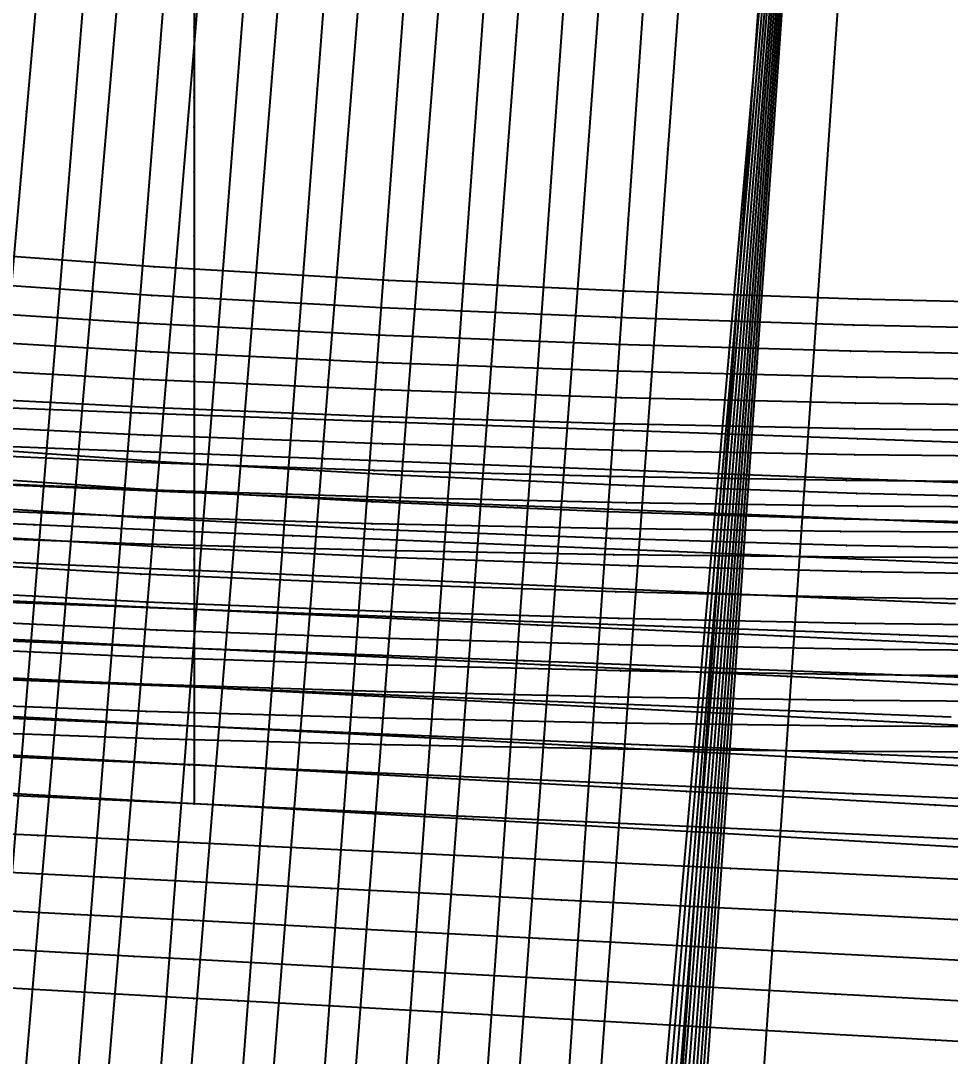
# Model space of a CAD drawing. Extents: x -2408 to 1029, y -526 to 2095.
# Drawn here: x -291.6 to -230.8, y 706.9 to 774.6 of the extents above; entities that cross this region are included whole.
import ezdxf

# ---------------------------------------------------------------- set-up
doc = ezdxf.new("R2010")
doc.units = 0

# ---------------------------------------------------------------- blocks, each defined once
blk = doc.blocks.new(' -30')
at = {"layer": '1'}
for points in [[(-214.971179, 916.217039), (-230.058452, 916.580001), (-245.141658, 917.098852), (-260.166828, 917.769134), (-275.234338, 918.624536), (-290.688383, 919.721853), (-305.728339, 920.97651), (-320.933019, 922.392988), (-335.945284, 923.939691), (-351.112705, 925.667383), (-366.087844, 927.54152), (-381.124534, 929.593767), (-396.053659, 931.804452), (-411.403685, 934.26337)], [(-639.700205, 272.958631), (-654.858819, 273.489181), (-670.25476, 274.029992), (-685.455338, 274.570903), (-700.850559, 275.130612), (-700.958405, 275.13464), (-716.031511, 275.698517), (-731.425494, 276.292017), (-746.605074, 276.894467), (-761.997639, 277.522856), (-777.175821, 278.159878), (-792.566917, 278.823549), (-807.743544, 279.49549), (-823.13305, 280.194691), (-838.308092, 280.90181)], [(-100.449148, -156.185824), (-101.791872, -171.446992), (-103.134596, -186.70816), (-104.482247, -202.025329), (-105.82497, -217.286495), (-107.147776, -232.321274), (-108.4905, -247.582435), (-109.843601, -262.961548), (-111.186326, -278.222715), (-112.529052, -293.483881), (-113.9153, -309.239693), (-129.520272, -310.056596), (-144.796102, -310.827887), (-159.917939, -311.495083), (-175.20457, -312.011069), (-190.49622, -312.354313), (-205.784118, -312.523858), (-221.079458, -312.526609), (-236.305912, -312.373558)], [(-36.59148, -315.480425), (-46.831846, -316.310787), (-51.691847, -316.704869), (-67.377715, -317.994652), (-66.635922, -309.541909), (-65.310522, -294.438955), (-63.969865, -279.162157), (-62.616455, -263.740033), (-61.268442, -248.379416), (-59.91503, -232.957276), (-58.596081, -217.927838), (-57.242668, -202.505697), (-55.888537, -187.075364), (-54.535126, -171.653236), (-53.20891, -156.540989), (-51.855499, -141.118854), (-50.532141, -126.039166), (-49.17873, -110.617033), (-47.835445, -95.310271), (-46.482034, -79.888139)]]:
    blk.add_lwpolyline(points, dxfattribs=at)
at = {"layer": '14'}
for points in [[(-214.717166, 928.914504), (-229.973089, 929.289697), (-245.16976, 929.809888), (-260.640927, 930.508343), (-275.965086, 931.398015), (-291.241824, 932.504552), (-306.505752, 933.796136), (-321.802467, 935.240728), (-337.036458, 936.834409), (-352.178831, 938.587466), (-367.373851, 940.521132), (-382.257429, 942.586062), (-397.404225, 944.866379), (-412.236711, 947.281491)], [(-642.335041, 285.758709), (-657.609871, 286.293342), (-672.884642, 286.83089), (-688.15919, 287.376346), (-700.958176, 287.844696), (-704.484245, 287.973715), (-719.757559, 288.549921), (-735.030142, 289.143388), (-750.301972, 289.754185), (-765.57299, 290.382381), (-780.84325, 291.028048), (-796.112693, 291.691255), (-811.381297, 292.372071), (-826.64904, 293.070568), (-841.915902, 293.786813)]]:
    blk.add_lwpolyline(points, dxfattribs=at)
at = {"layer": '2'}
blk.add_point((-700.958176, 287.845173), dxfattribs=at)
at = {"layer": '3'}
for p in [(-275.965086, 931.398015), (-260.640927, 930.508343), (-245.16976, 929.809888), (-229.973089, 929.289697), (-275.234338, 918.624536), (-260.166828, 917.769134), (-245.141658, 917.098852), (-230.058452, 916.580001), (-700.957934, 299.567665), (-704.484245, 287.973715), (-700.958176, 287.844696), (-688.15919, 287.376346), (-672.884642, 286.83089), (-657.609871, 286.293342), (-700.958405, 275.13464), (-700.850559, 275.130612), (-685.455338, 274.570903), (-670.25476, 274.029992), (-654.858819, 273.489181), (-107.147776, -232.321274), (-59.91503, -232.957276), (-61.268442, -248.379416), (-62.616455, -263.740033), (-63.969865, -279.162157)]:
    blk.add_point(p, dxfattribs=at)
at = {"layer": '4'}
for p in [(-700.958176, 287.844696), (-700.958405, 275.13464)]:
    blk.add_point(p, dxfattribs=at)
at = {"layer": '8'}
blk.add_lwpolyline([(-700.953674, 505.879898), (-700.95409, 485.75853), (-700.954458, 467.90115), (-700.95481, 450.86053), (-700.955198, 432.063291), (-700.955609, 412.148189), (-700.955925, 396.86254), (-700.956241, 381.576891), (-700.956551, 366.560706), (-700.956946, 347.424119), (-700.957308, 329.884465), (-700.957624, 314.580517), (-700.957934, 299.567665), (-700.958176, 287.845173)], dxfattribs=at)
blk = doc.blocks.new(' -31')
at = {"layer": '1'}
for points in [[(-215.375675, 914.554072), (-230.820305, 914.890663), (-246.261205, 915.384291), (-261.705159, 916.032831), (-276.885972, 916.854244), (-292.298716, 917.902918), (-307.491762, 919.119407), (-322.87845, 920.501598), (-337.934576, 922.001733), (-353.290396, 923.691687), (-368.221521, 925.495972), (-383.537338, 927.516951), (-398.829462, 929.710128), (-414.104112, 932.080051)], [(-648.959279, 270.639377), (-663.991401, 271.198233), (-679.384302, 271.773426), (-694.415989, 272.342519), (-700.958405, 272.5951), (-709.764956, 272.935074), (-724.795652, 273.529554), (-740.344061, 274.159765), (-755.173561, 274.775202), (-770.202478, 275.413489), (-785.549544, 276.080779), (-800.577175, 276.749601), (-815.923408, 277.448584), (-830.949565, 278.148891)], [(-95.751372, -160.438205), (-97.048505, -175.56631), (-98.359348, -190.8543), (-99.656482, -205.982398), (-100.953615, -221.110486), (-102.239732, -236.110072), (-103.536868, -251.238174), (-104.853515, -266.593834), (-106.150648, -281.721932), (-107.44778, -296.850032), (-108.810968, -312.748528), (-124.487154, -313.562193), (-139.9049, -314.335203), (-155.184262, -315.008965), (-170.61236, -315.538121), (-186.045396, -315.90038), (-201.521292, -316.091961), (-216.958478, -316.116997), (-232.359318, -315.984525)], [(-36.605476, -318.98546), (-46.819592, -319.813747), (-51.653008, -320.205687), (-67.358122, -321.497192), (-67.231789, -320.02193), (-65.971967, -305.310233), (-64.666787, -290.068855), (-63.365997, -274.878742), (-62.055004, -259.569495), (-60.747751, -244.303919), (-59.426088, -228.870083), (-58.115096, -213.560837), (-56.800419, -198.208568), (-55.489426, -182.899325), (-54.178433, -167.590082), (-52.892138, -152.569269), (-51.577026, -137.211934), (-50.266034, -121.902688), (-48.955041, -106.593432), (-47.651656, -91.37302), (-46.340662, -76.063769)]]:
    blk.add_lwpolyline(points, dxfattribs=at)
at = {"layer": '14'}
for points in [[(-215.150567, 927.252064), (-230.240265, 927.585927), (-245.805788, 928.076104), (-261.071262, 928.717405), (-276.114991, 929.530822), (-291.313492, 930.56262), (-306.410991, 931.773332), (-321.54403, 933.134551), (-336.61462, 934.632982), (-351.593331, 936.278672), (-366.62911, 938.095761), (-381.972089, 940.121824), (-396.963772, 942.272319), (-412.258262, 944.64703)], [(-646.116763, 283.242424), (-661.554576, 283.816431), (-676.992388, 284.392583), (-692.429955, 284.975729), (-700.958176, 285.304661), (-708.951361, 285.612984), (-724.387761, 286.223535), (-739.82349, 286.849095), (-755.258519, 287.489931), (-770.692819, 288.146307), (-786.12636, 288.818491), (-801.559115, 289.506749), (-816.991055, 290.211347), (-832.422151, 290.932552)]]:
    blk.add_lwpolyline(points, dxfattribs=at)
at = {"layer": '2'}
blk.add_point((-700.958176, 285.305176), dxfattribs=at)
at = {"layer": '3'}
for p in [(-276.114991, 929.530822), (-261.071262, 928.717405), (-245.805788, 928.076104), (-230.240265, 927.585927), (-276.885972, 916.854244), (-261.705159, 916.032831), (-246.261205, 915.384291), (-230.820305, 914.890663), (-700.957624, 312.5949), (-700.957934, 297.270754), (-708.951361, 285.612984), (-700.958176, 285.304661), (-692.429955, 284.975729), (-676.992388, 284.392583), (-661.554576, 283.816431), (-709.764956, 272.935074), (-700.958405, 272.5951), (-694.415989, 272.342519), (-679.384302, 271.773426), (-663.991401, 271.198233), (-59.426088, -228.870083), (-102.239732, -236.110072), (-60.747751, -244.303919), (-103.536868, -251.238174), (-62.055004, -259.569495), (-104.853515, -266.593834), (-63.365997, -274.878742), (-106.150648, -281.721932), (-64.666787, -290.068855)]:
    blk.add_point(p, dxfattribs=at)
at = {"layer": '4'}
for p in [(-700.958176, 285.304661), (-700.958405, 272.5951)]:
    blk.add_point(p, dxfattribs=at)
at = {"layer": '8'}
blk.add_lwpolyline([(-700.953674, 507.861099), (-700.95409, 487.322493), (-700.954458, 469.094819), (-700.95481, 451.700844), (-700.955198, 432.513816), (-700.955609, 412.185753), (-700.955925, 396.583138), (-700.956241, 380.980522), (-700.956551, 365.652977), (-700.956946, 346.119563), (-700.957308, 328.216197), (-700.957624, 312.5949), (-700.957934, 297.270754), (-700.958176, 285.305176)], dxfattribs=at)
blk = doc.blocks.new(' -32')
at = {"layer": '1'}
for points in [[(-215.258527, 912.885019), (-230.699154, 913.181996), (-246.136612, 913.630204), (-261.623803, 914.227913), (-277.047884, 915.003424), (-292.418725, 915.98512), (-307.818458, 917.153823), (-323.243092, 918.477479), (-338.616786, 919.945562), (-353.976405, 921.565671), (-369.317428, 923.344145), (-384.545269, 925.275219), (-399.844287, 927.384717), (-414.803302, 929.614027)], [(-651.489891, 268.094122), (-666.662289, 268.69081), (-682.151071, 269.301665), (-697.323176, 269.906072), (-700.958405, 270.05312), (-712.73454, 270.529508), (-727.905782, 271.155055), (-743.317423, 271.802961), (-758.487586, 272.453098), (-773.899276, 273.126671), (-789.068344, 273.803053), (-804.47995, 274.504324), (-819.647727, 275.208778), (-835.059173, 275.939517)], [(-89.840029, -150.404417), (-91.093047, -165.390004), (-92.344991, -180.362762), (-93.596934, -195.335512), (-94.864045, -210.489664), (-96.115987, -225.462412), (-97.384657, -240.635189), (-98.636602, -255.607938), (-99.904476, -270.771197), (-101.15642, -285.743947), (-102.408364, -300.716696), (-103.707876, -316.258354), (-119.320738, -317.060753), (-134.435872, -317.814663), (-149.433373, -318.481917), (-164.557767, -319.02038), (-179.686893, -319.407358), (-194.769774, -319.63598), (-209.903644, -319.70962), (-224.958535, -319.632813)], [(-36.619105, -322.490482), (-46.80871, -323.316803), (-51.615619, -323.706624), (-67.34035, -324.999847), (-66.602145, -316.171308), (-65.350989, -301.208161), (-64.063095, -285.805646), (-62.807046, -270.783999), (-61.484815, -254.970842), (-60.239866, -240.081928), (-58.96323, -224.81405), (-57.699529, -209.700867), (-56.422891, -194.432985), (-55.162551, -179.360005), (-53.885408, -164.086064), (-52.608772, -148.818207), (-51.332135, -133.550329), (-50.072358, -118.484087), (-48.793116, -103.185054), (-47.51648, -87.917185), (-46.235867, -72.60176)]]:
    blk.add_lwpolyline(points, dxfattribs=at)
at = {"layer": '14'}
for points in [[(-215.064354, 925.583533), (-230.450975, 925.885648), (-245.766268, 926.324945), (-261.398688, 926.931507), (-276.853012, 927.713052), (-291.848539, 928.672748), (-307.389391, 929.860784), (-322.967322, 931.208796), (-338.481588, 932.69629), (-353.901928, 934.333278), (-369.381724, 936.145979), (-384.534802, 938.086415), (-399.971671, 940.234413), (-415.383167, 942.557516)], [(-649.251195, 280.715791), (-664.533444, 281.316991), (-679.815728, 281.919179), (-695.097778, 282.526773), (-700.958176, 282.763557), (-710.965847, 283.167907), (-726.246973, 283.797153), (-741.527498, 284.438462), (-756.807462, 285.092287), (-772.086791, 285.759077), (-787.365413, 286.439283), (-802.643368, 287.133357), (-817.920583, 287.841749), (-833.196983, 288.564909)]]:
    blk.add_lwpolyline(points, dxfattribs=at)
at = {"layer": '2'}
blk.add_point((-700.958176, 282.765179), dxfattribs=at)
at = {"layer": '3'}
for p in [(-276.853012, 927.713052), (-261.398688, 926.931507), (-245.766268, 926.324945), (-230.450975, 925.885648), (-277.047884, 915.003424), (-261.623803, 914.227913), (-246.136612, 913.630204), (-230.699154, 913.181996), (-700.95776, 303.721027), (-700.958064, 288.378354), (-710.965847, 283.167907), (-700.958176, 282.763557), (-695.097778, 282.526773), (-679.815728, 281.919179), (-664.533444, 281.316991), (-700.958405, 270.05312), (-697.323176, 269.906072), (-682.151071, 269.301665), (-666.662289, 268.69081), (-96.115987, -225.462412), (-60.239866, -240.081928), (-97.384657, -240.635189), (-61.484815, -254.970842), (-98.636602, -255.607938), (-99.904476, -270.771197), (-62.807046, -270.783999), (-101.15642, -285.743947), (-64.063095, -285.805646)]:
    blk.add_point(p, dxfattribs=at)
at = {"layer": '4'}
for p in [(-700.958176, 282.763557), (-700.958405, 270.05312)]:
    blk.add_point(p, dxfattribs=at)
at = {"layer": '8'}
blk.add_lwpolyline([(-700.953674, 509.8423), (-700.95409, 488.886455), (-700.954458, 470.288488), (-700.95481, 452.541158), (-700.955198, 432.964349), (-700.955505, 417.481348), (-700.95582, 401.624134), (-700.956136, 385.673368), (-700.956448, 369.909708), (-700.956751, 354.613812), (-700.957132, 335.431994), (-700.957472, 318.245988), (-700.95776, 303.721027), (-700.958064, 288.378354), (-700.958176, 282.765179)], dxfattribs=at)
blk = doc.blocks.new(' -33')
at = {"layer": '1'}
for points in [[(-214.695056, 911.214872), (-229.713963, 911.461238), (-244.911545, 911.851821), (-260.047911, 912.375349), (-275.234598, 913.063803), (-290.241443, 913.935448), (-305.407017, 914.996646), (-320.691927, 916.223201), (-335.833436, 917.582045), (-350.97037, 919.079392), (-366.083953, 920.720249), (-381.084554, 922.504128), (-396.161124, 924.456386), (-411.471937, 926.602703)], [(-640.874932, 265.013734), (-656.045228, 265.645601), (-671.344231, 266.279177), (-686.622937, 266.912557), (-700.958405, 267.510967), (-701.921743, 267.551173), (-717.110963, 268.192671), (-732.409045, 268.848295), (-747.599299, 269.509138), (-762.896495, 270.184946), (-778.087638, 270.867003), (-793.383812, 271.565476), (-808.575655, 272.271407), (-823.870654, 272.99504), (-839.063048, 273.727273)], [(-84.88423, -151.589275), (-86.142193, -167.007489), (-87.39111, -182.314825), (-88.640026, -197.622161), (-89.869945, -212.696667), (-91.118861, -228.004001), (-92.350239, -243.096378), (-93.599157, -258.403709), (-94.829336, -273.481381), (-96.078253, -288.788712), (-97.32717, -304.096043), (-98.605747, -319.766922), (-114.286348, -320.566445), (-129.539195, -321.322066), (-144.716191, -321.996121), (-159.977908, -322.54537), (-175.244247, -322.948611), (-190.387925, -323.196376), (-205.659296, -323.292831), (-220.881691, -323.237825), (-236.151977, -323.032284)], [(-36.094769, -325.951828), (-46.799045, -326.819305), (-51.582775, -327.206991), (-67.323875, -328.497887), (-66.058339, -313.006987), (-64.80344, -297.646285), (-63.548538, -282.285545), (-62.319356, -267.239636), (-61.064456, -251.878919), (-59.832761, -236.802251), (-58.577859, -221.441532), (-57.332091, -206.192597), (-56.077191, -190.831883), (-54.834655, -175.622509), (-53.579755, -160.261794), (-52.321054, -144.854568), (-51.066153, -129.493851), (-49.834457, -114.417185), (-48.579557, -99.056469), (-47.358103, -84.105153), (-46.103202, -68.744428)]]:
    blk.add_lwpolyline(points, dxfattribs=at)
at = {"layer": '14'}
for points in [[(-214.933856, 923.91853), (-230.030932, 924.176649), (-245.635748, 924.579705), (-260.97185, 925.124213), (-276.150732, 925.829053), (-291.56984, 926.743353), (-306.888711, 927.846221), (-322.24732, 929.109205), (-337.542422, 930.502192), (-352.823161, 932.039735), (-368.0077, 933.724612), (-383.25396, 935.577225), (-398.165327, 937.546163), (-413.369318, 939.71775)], [(-647.204368, 277.989087), (-662.967979, 278.643438), (-678.7318, 279.295986), (-694.495504, 279.951211), (-700.958176, 280.222874), (-711.407599, 280.662104), (-727.170485, 281.334524), (-742.932859, 282.01716), (-758.694676, 282.710698), (-774.455927, 283.415829), (-790.216489, 284.133233), (-805.976357, 284.863601), (-821.735482, 285.607619), (-837.493821, 286.365973)], [(-98.000106, -156.169227), (-99.658764, -176.49855), (-101.297966, -196.589424), (-102.888527, -216.084111), (-104.401261, -234.62493), (-105.806986, -251.854187), (-107.464383, -272.168058), (-108.810477, -288.666453), (-110.359364, -307.649975), (-128.086269, -308.556416), (-144.71731, -309.285635), (-160.772806, -309.863235), (-175.895349, -310.259592), (-192.274494, -310.515753), (-208.656509, -310.593876), (-225.038908, -310.495855)]]:
    blk.add_lwpolyline(points, dxfattribs=at)
at = {"layer": '2'}
blk.add_point((-700.958176, 280.225182), dxfattribs=at)
at = {"layer": '3'}
for p in [(-276.150732, 925.829053), (-260.97185, 925.124213), (-245.635748, 924.579705), (-230.030932, 924.176649), (-275.234598, 913.063803), (-260.047911, 912.375349), (-244.911545, 911.851821), (-229.713963, 911.461238), (-700.957624, 308.623679), (-700.957934, 292.676912), (-711.407599, 280.662104), (-700.958176, 280.222874), (-694.495504, 279.951211), (-678.7318, 279.295986), (-662.967979, 278.643438), (-701.921743, 267.551173), (-700.958405, 267.510967), (-686.622937, 266.912557), (-671.344231, 266.279177), (-656.045228, 265.645601), (-91.118861, -228.004001), (-104.401261, -234.62493), (-59.832761, -236.802251), (-92.350239, -243.096378), (-105.806986, -251.854187), (-61.064456, -251.878919), (-93.599157, -258.403709), (-62.319356, -267.239636), (-107.464383, -272.168058), (-94.829336, -273.481381), (-63.548538, -282.285545), (-96.078253, -288.788712)]:
    blk.add_point(p, dxfattribs=at)
at = {"layer": '4'}
for p in [(-700.958176, 280.222874), (-700.958405, 267.510967)]:
    blk.add_point(p, dxfattribs=at)
at = {"layer": '8'}
blk.add_lwpolyline([(-700.953674, 511.823502), (-700.954028, 493.650369), (-700.954378, 475.636261), (-700.954718, 458.108068), (-700.955099, 438.544343), (-700.955402, 422.943899), (-700.955714, 406.866367), (-700.95603, 390.598014), (-700.956345, 374.425076), (-700.956652, 358.633801), (-700.956946, 343.510434), (-700.957308, 324.879663), (-700.957624, 308.623679), (-700.957934, 292.676912), (-700.958176, 280.225182)], dxfattribs=at)
blk = doc.blocks.new(' -34')
at = {"layer": '1'}
for points in [[(-214.896668, 909.557674), (-230.427762, 909.782645), (-245.767545, 910.145196), (-261.292611, 910.647728), (-276.811044, 911.316051), (-292.17174, 912.170163), (-307.669687, 913.215218), (-322.673009, 914.382545), (-338.143351, 915.730502), (-353.6053, 917.214317), (-368.932109, 918.831197), (-384.361803, 920.619104), (-399.514214, 922.532332), (-414.904185, 924.635162)], [(-642.491357, 262.422015), (-657.876937, 263.096367), (-673.310691, 263.767534), (-688.346205, 264.420255), (-700.958405, 264.969692), (-703.779921, 265.092619), (-719.18269, 265.768612), (-734.615851, 266.452935), (-750.020513, 267.143665), (-765.452986, 267.843916), (-780.8594, 268.552108), (-796.290946, 269.271493), (-811.722021, 270.001724), (-827.12935, 270.74248), (-842.559285, 271.496821)], [(-80.260207, -157.013433), (-81.44017, -171.825955), (-82.644465, -186.943925), (-83.837499, -201.920551), (-85.041792, -217.038513), (-86.246086, -232.156475), (-87.440475, -247.150101), (-88.644771, -262.268068), (-89.83755, -277.241455), (-91.041846, -292.359424), (-92.24614, -307.477391), (-93.504591, -323.275261), (-109.252, -324.072185), (-124.642724, -324.829594), (-140.018732, -325.510934), (-155.418019, -326.070068), (-170.821813, -326.488962), (-186.19169, -326.757586), (-201.600749, -326.874913), (-216.989871, -326.840304), (-232.398229, -326.653351)], [(-46.790519, -330.321388), (-51.726488, -330.717326), (-67.30835, -331.988258), (-66.64172, -323.64138), (-65.438223, -308.572395), (-64.232601, -293.476801), (-63.031731, -278.440717), (-61.826106, -263.345104), (-60.628775, -248.353321), (-59.423152, -233.257727), (-58.203864, -217.991015), (-56.998239, -202.895399), (-55.782061, -187.667625), (-54.576437, -172.572013), (-53.344711, -157.14957), (-52.139088, -142.05396), (-50.933465, -126.958359), (-49.736135, -111.966576), (-48.490324, -96.367776), (-47.296939, -81.425406), (-46.051128, -65.82661)]]:
    blk.add_lwpolyline(points, dxfattribs=at)
at = {"layer": '14'}
for points in [[(-214.760284, 922.256951), (-230.120326, 922.484644), (-245.41609, 922.840358), (-261.082202, 923.350452), (-276.636184, 924.022929), (-291.791546, 924.864889), (-306.850963, 925.889206), (-321.900271, 927.067712), (-336.990789, 928.378096), (-352.016187, 929.816011), (-366.944987, 931.389015), (-381.939821, 933.119888), (-397.27343, 935.047198), (-412.229932, 937.082629)], [(-651.196024, 275.516591), (-667.122547, 276.210871), (-683.049291, 276.90214), (-700.958176, 277.681198), (-701.25124, 277.693948), (-716.082292, 278.34431), (-732.008379, 279.049466), (-747.933998, 279.762512), (-763.859133, 280.484359), (-779.783726, 281.215919), (-795.707724, 281.958102), (-811.631069, 282.711818), (-827.553705, 283.477979), (-843.475616, 284.257496)], [(-92.920102, -156.004968), (-94.578761, -176.826736), (-96.217961, -197.404242), (-97.808522, -217.371158), (-99.321257, -236.361099), (-100.726982, -254.0077), (-102.384379, -274.813633), (-103.730474, -291.711672), (-105.27936, -311.155167), (-122.88965, -312.049685), (-139.505846, -312.779335), (-155.645612, -313.369464), (-172.597044, -313.824843), (-189.14234, -314.09096), (-205.690499, -314.180524), (-222.238975, -314.093077), (-238.78523, -313.828165)]]:
    blk.add_lwpolyline(points, dxfattribs=at)
at = {"layer": '2'}
blk.add_point((-700.958176, 277.685184), dxfattribs=at)
at = {"layer": '3'}
for p in [(-276.636184, 924.022929), (-261.082202, 923.350452), (-245.41609, 922.840358), (-230.120326, 922.484644), (-276.811044, 911.316051), (-261.292611, 910.647728), (-245.767545, 910.145196), (-230.427762, 909.782645), (-700.957624, 306.638075), (-700.957934, 290.379991), (-701.25124, 277.693948), (-700.958176, 277.681198), (-683.049291, 276.90214), (-667.122547, 276.210871), (-703.779921, 265.092619), (-700.958405, 264.969692), (-688.346205, 264.420255), (-673.310691, 263.767534), (-657.876937, 263.096367), (-86.246086, -232.156475), (-59.423152, -233.257727), (-99.321257, -236.361099), (-87.440475, -247.150101), (-60.628775, -248.353321), (-100.726982, -254.0077), (-88.644771, -262.268068), (-61.826106, -263.345104), (-102.384379, -274.813633), (-89.83755, -277.241455), (-63.031731, -278.440717)]:
    blk.add_point(p, dxfattribs=at)
at = {"layer": '4'}
for p in [(-700.958176, 277.681198), (-700.958405, 264.969692)]:
    blk.add_point(p, dxfattribs=at)
at = {"layer": '8'}
blk.add_lwpolyline([(-700.953674, 513.804703), (-700.954028, 495.276801), (-700.954378, 476.91103), (-700.954718, 459.040651), (-700.955099, 439.09501), (-700.955402, 423.190017), (-700.955714, 406.798633), (-700.95603, 390.212692), (-700.956345, 373.72403), (-700.956652, 357.62448), (-700.956946, 342.205879), (-700.957308, 323.211396), (-700.957624, 306.638075), (-700.957934, 290.379991), (-700.958176, 277.685184)], dxfattribs=at)
blk = doc.blocks.new(' -35')
at = {"layer": '1'}
for points in [[(-214.8672, 907.901487), (-230.101982, 908.087931), (-245.560677, 908.41424), (-261.00138, 908.870145), (-276.451107, 909.482685), (-291.799817, 910.27427), (-307.231155, 911.249734), (-322.247475, 912.358137), (-337.6563, 913.63927), (-352.936288, 915.03769), (-368.320668, 916.584044), (-383.469333, 918.256894), (-398.82035, 920.106373), (-413.806398, 922.061178)], [(-636.963403, 259.491077), (-652.341469, 260.203586), (-667.770154, 260.911265), (-683.23861, 261.617552), (-698.66741, 262.322504), (-700.958405, 262.427711), (-714.064389, 263.029557), (-729.49281, 263.744003), (-744.89203, 264.463864), (-760.319735, 265.192516), (-775.720942, 265.928298), (-791.14785, 266.674669), (-806.574224, 267.431279), (-821.976648, 268.197837), (-837.401858, 268.977573)], [(-75.178382, -156.82602), (-76.363233, -172.051669), (-77.564748, -187.491468), (-78.762193, -202.878946), (-79.963709, -218.318738), (-81.165225, -233.758529), (-82.363927, -249.162179), (-83.565441, -264.601967), (-84.762146, -279.979977), (-85.96366, -295.419764), (-87.165176, -310.859553), (-88.404436, -326.784325), (-104.176186, -327.575774), (-119.569133, -328.32901), (-134.74357, -329.002496), (-150.144517, -329.571386), (-165.549824, -330.008253), (-180.997066, -330.303269), (-196.40788, -330.450618), (-211.777763, -330.448873), (-227.188538, -330.296293)], [(-46.78319, -333.82473), (-51.702818, -334.219371), (-67.295289, -335.491257), (-67.202679, -334.305783), (-66.054287, -319.605575), (-64.888051, -304.676936), (-63.702103, -289.495978), (-62.523941, -274.414689), (-61.334851, -259.193508), (-60.15669, -244.112224), (-58.947935, -228.639329), (-57.769772, -213.558038), (-56.592683, -198.490496), (-55.373895, -182.88917), (-54.207329, -167.956315), (-52.988542, -152.354986), (-51.849061, -137.768841), (-50.630274, -122.167512), (-49.489065, -107.559232), (-48.310904, -92.47795), (-47.133816, -77.410409), (-45.915028, -61.809078)]]:
    blk.add_lwpolyline(points, dxfattribs=at)
at = {"layer": '14'}
for points in [[(-215.061828, 920.60332), (-230.156451, 920.796217), (-245.757363, 921.123319), (-261.094105, 921.582282), (-276.315237, 922.189722), (-291.865827, 922.992552), (-307.331555, 923.986954), (-322.787331, 925.146208), (-338.28588, 926.443576), (-353.718078, 927.869738), (-369.051616, 929.432836), (-384.453565, 931.157466), (-399.50526, 932.993672), (-414.870026, 935.023422)], [(-646.662457, 272.655066), (-662.58396, 273.387316), (-678.505791, 274.114774), (-694.427731, 274.841612), (-700.958176, 275.141201), (-710.940407, 275.599112), (-726.861784, 276.335499), (-742.782764, 277.078817), (-758.703323, 277.830058), (-774.623325, 278.590209), (-790.542746, 279.360261), (-806.461523, 280.141206), (-822.379635, 280.934034), (-838.296942, 281.739734)], [(-87.840106, -155.840719), (-89.498765, -177.154936), (-91.137966, -198.219114), (-92.728527, -218.658241), (-94.241262, -238.097298), (-95.646987, -256.161237), (-97.304385, -277.459236), (-98.650479, -294.756912), (-100.199366, -314.660378), (-117.38212, -315.528444), (-133.723495, -316.249439), (-149.729661, -316.848071), (-166.400429, -317.32482), (-182.940826, -317.628998), (-199.484468, -317.762168), (-216.02885, -317.721709), (-232.571452, -317.504998)]]:
    blk.add_lwpolyline(points, dxfattribs=at)
at = {"layer": '2'}
blk.add_point((-700.958176, 275.145187), dxfattribs=at)
at = {"layer": '3'}
for p in [(-276.315237, 922.189722), (-261.094105, 921.582282), (-245.757363, 921.123319), (-230.156451, 920.796217), (-276.451107, 909.482685), (-261.00138, 908.870145), (-245.560677, 908.41424), (-230.101982, 908.087931), (-700.95755, 308.605239), (-700.957822, 294.027856), (-700.958098, 279.321955), (-710.940407, 275.599112), (-700.958176, 275.141201), (-694.427731, 274.841612), (-678.505791, 274.114774), (-662.58396, 273.387316), (-700.958405, 262.427711), (-698.66741, 262.322504), (-683.23861, 261.617552), (-667.770154, 260.911265), (-652.341469, 260.203586), (-58.947935, -228.639329), (-81.165225, -233.758529), (-94.241262, -238.097298), (-60.15669, -244.112224), (-82.363927, -249.162179), (-95.646987, -256.161237), (-61.334851, -259.193508), (-83.565441, -264.601967), (-62.523941, -274.414689), (-97.304385, -277.459236), (-84.762146, -279.979977), (-63.702103, -289.495978)]:
    blk.add_point(p, dxfattribs=at)
at = {"layer": '4'}
for p in [(-700.958176, 275.141201), (-700.958405, 262.427711)]:
    blk.add_point(p, dxfattribs=at)
at = {"layer": '8'}
blk.add_lwpolyline([(-700.953674, 515.785904), (-700.954028, 496.90323), (-700.954378, 478.185792), (-700.954718, 459.973234), (-700.955099, 439.645677), (-700.955402, 423.436136), (-700.955714, 406.73088), (-700.95603, 389.827352), (-700.956345, 373.022984), (-700.956652, 356.61516), (-700.956946, 340.901323), (-700.957221, 326.178895), (-700.95755, 308.605239), (-700.957822, 294.027856), (-700.958098, 279.321955), (-700.958176, 275.145187)], dxfattribs=at)
blk = doc.blocks.new(' -36')
at = {"layer": '1'}
for points in [[(-214.899194, 906.247863), (-230.504272, 906.409899), (-245.550474, 906.695297), (-260.708266, 907.103071), (-275.74703, 907.648938), (-291.02618, 908.373605), (-306.049156, 909.256117), (-321.123961, 910.304146), (-336.126165, 911.487337), (-351.102485, 912.786098), (-366.083714, 914.209209), (-381.443946, 915.813289), (-396.395733, 917.519407), (-411.829852, 919.429536)], [(-650.838252, 257.493266), (-665.89577, 258.217028), (-681.056175, 258.940038), (-696.114135, 259.655706), (-700.958405, 259.886036), (-711.172054, 260.371638), (-726.213128, 261.08938), (-741.270753, 261.811643), (-756.314975, 262.537789), (-771.372108, 263.270087), (-786.419159, 264.008489), (-801.475582, 264.754972), (-816.52521, 265.509732), (-831.58075, 266.27441)], [(-69.368407, -147.064914), (-70.52591, -162.282796), (-71.699247, -177.708834), (-72.85675, -192.926705), (-74.003308, -208.000684), (-75.16081, -223.21855), (-76.318313, -238.436426), (-77.49399, -253.893231), (-78.651493, -269.111104), (-79.810639, -284.350588), (-80.968142, -299.568461), (-82.125643, -314.786335), (-83.305082, -330.292625), (-99.141903, -331.081537), (-114.155036, -331.812209), (-129.567269, -332.497333), (-144.587641, -333.061371), (-159.612023, -333.50755), (-174.995669, -333.831711), (-190.025621, -334.012844), (-205.04221, -334.055417), (-220.072959, -333.956495), (-235.103038, -333.713633)], [(-46.776857, -337.327843), (-51.675367, -337.720487), (-67.28332, -338.991051), (-66.943126, -334.541418), (-65.800352, -319.594318), (-64.657857, -304.650864), (-63.495757, -289.450985), (-62.315311, -274.011139), (-61.145822, -258.714614), (-59.965376, -243.27477), (-58.793954, -227.952949), (-57.613508, -212.513101), (-56.461324, -197.442908), (-55.280878, -182.003064), (-54.128693, -166.932872), (-52.948248, -151.493047), (-51.778758, -136.196494), (-50.598314, -120.756668), (-49.42689, -105.434828), (-48.246445, -89.995), (-47.084343, -74.795094), (-45.863193, -58.822854)]]:
    blk.add_lwpolyline(points, dxfattribs=at)
at = {"layer": '14'}
for points in [[(-214.81249, 918.947515), (-230.140305, 919.111343), (-245.376549, 919.394593), (-261.009089, 919.819827), (-276.571459, 920.394944), (-291.071047, 921.088135), (-306.943461, 922.040831), (-322.085356, 923.116351), (-337.272644, 924.327252), (-352.393684, 925.655253), (-367.415536, 927.106656), (-382.509987, 928.707891), (-397.588718, 930.452938), (-413.025949, 932.390924)], [(-646.104039, 269.978948), (-662.188201, 270.754113), (-678.272869, 271.521964), (-694.357748, 272.286412), (-700.958176, 272.600288), (-711.086961, 273.081981), (-727.171594, 273.849856), (-743.255914, 274.621901), (-759.339923, 275.399351), (-775.42351, 276.183433), (-791.506564, 276.975376), (-807.589087, 277.776415), (-823.670968, 278.587777), (-839.752134, 279.410694)], [(-81.657932, -141.186068), (-83.313349, -162.950089), (-84.968764, -184.714092), (-86.594995, -206.0944), (-88.162856, -226.707319), (-89.643165, -246.169163), (-91.006734, -264.096221), (-92.224381, -280.104814), (-93.570475, -297.802131), (-95.119362, -318.165569), (-112.206748, -319.022967), (-128.535852, -319.743429), (-144.610681, -320.351427), (-160.290547, -320.820687), (-176.996435, -321.162546), (-193.706021, -321.336039), (-210.416724, -321.336434), (-227.125966, -321.159)]]:
    blk.add_lwpolyline(points, dxfattribs=at)
at = {"layer": '2'}
blk.add_point((-700.958176, 272.605171), dxfattribs=at)
at = {"layer": '3'}
for p in [(-276.571459, 920.394944), (-261.009089, 919.819827), (-245.376549, 919.394593), (-230.140305, 919.111343), (-275.74703, 907.648938), (-260.708266, 907.103071), (-245.550474, 906.695297), (-230.504272, 906.409899), (-700.95755, 306.693891), (-700.957822, 291.84263), (-700.958098, 276.860416), (-711.086961, 273.081981), (-700.958176, 272.600288), (-694.357748, 272.286412), (-678.272869, 271.521964), (-662.188201, 270.754113), (-711.172054, 260.371638), (-700.958405, 259.886036), (-696.114135, 259.655706), (-681.056175, 258.940038), (-665.89577, 258.217028), (-75.16081, -223.21855), (-88.162856, -226.707319), (-58.793954, -227.952949), (-76.318313, -238.436426), (-59.965376, -243.27477), (-89.643165, -246.169163), (-77.49399, -253.893231), (-61.145822, -258.714614), (-91.006734, -264.096221), (-78.651493, -269.111104), (-62.315311, -274.011139), (-92.224381, -280.104814), (-79.810639, -284.350588), (-63.495757, -289.450985)]:
    blk.add_point(p, dxfattribs=at)
at = {"layer": '4'}
for p in [(-700.958176, 272.600288), (-700.958405, 259.886036)]:
    blk.add_point(p, dxfattribs=at)
at = {"layer": '8'}
blk.add_lwpolyline([(-700.953674, 517.767105), (-700.954028, 498.52966), (-700.954378, 479.460557), (-700.954718, 460.90582), (-700.955099, 440.196339), (-700.955402, 423.682258), (-700.955714, 406.66315), (-700.95603, 389.442035), (-700.956345, 372.321923), (-700.956652, 355.605825), (-700.956946, 339.596753), (-700.957221, 324.597717), (-700.95755, 306.693891), (-700.957822, 291.84263), (-700.958098, 276.860416), (-700.958176, 272.605171)], dxfattribs=at)
blk = doc.blocks.new(' -37')
at = {"layer": '1'}
for points in [[(-214.7639, 904.59662), (-230.042757, 904.723089), (-245.459677, 904.980259), (-260.667258, 905.352559), (-276.077418, 905.870353), (-291.481155, 906.553866), (-306.876367, 907.41031), (-322.135864, 908.427753), (-337.503594, 909.596445), (-352.868603, 910.885348), (-368.222294, 912.301225), (-383.573767, 913.858021), (-398.842883, 915.550035), (-414.151465, 917.391644)], [(-646.783006, 254.632401), (-661.849628, 255.393501), (-676.93927, 256.148676), (-692.006398, 256.898771), (-700.958405, 257.343826), (-707.025654, 257.645473), (-722.092817, 258.396088), (-737.159846, 259.149465), (-752.182522, 259.904338), (-767.249065, 260.666223), (-782.274922, 261.431962), (-797.340842, 262.206754), (-812.369545, 262.98769), (-827.43457, 263.779673), (-842.465873, 264.58011)], [(-64.70213, -152.2468), (-65.838876, -167.529269), (-66.952574, -182.501879), (-68.066272, -197.474488), (-69.217031, -212.94534), (-70.330728, -227.917937), (-71.444426, -242.890543), (-72.581959, -258.183594), (-73.695657, -273.156189), (-74.81739, -288.23683), (-75.931088, -303.209436), (-77.044785, -318.182043), (-78.206615, -333.801727), (-94.07087, -334.585086), (-109.086264, -335.310046), (-124.104209, -335.978415), (-139.330658, -336.559415), (-154.356535, -337.020699), (-169.482145, -337.362507), (-184.513669, -337.573189), (-200.0298, -337.649394), (-215.062681, -337.581749), (-230.079625, -337.371635)], [(-46.771507, -340.831337), (-51.650178, -341.222437), (-67.272859, -342.494316), (-66.084502, -326.620334), (-64.961208, -311.615444), (-63.822191, -296.400515), (-62.698897, -281.395621), (-61.551281, -266.065857), (-60.427986, -251.060959), (-59.297045, -235.953924), (-58.173751, -220.949029), (-57.032149, -205.699593), (-55.908856, -190.694718), (-54.777913, -175.587665), (-53.654619, -160.582767), (-52.507005, -145.253002), (-51.383711, -130.248104), (-50.24211, -114.998673), (-49.118816, -99.993788), (-47.979797, -84.778843), (-46.856502, -69.773948), (-45.731105, -54.740979)]]:
    blk.add_lwpolyline(points, dxfattribs=at)
at = {"layer": '14'}
for points in [[(-215.056839, 917.297805), (-230.690727, 917.437925), (-246.258611, 917.699673), (-261.53958, 918.084109), (-276.723469, 918.605447), (-292.207306, 919.30131), (-307.850405, 920.194893), (-323.3798, 921.253687), (-338.95612, 922.455209), (-354.464864, 923.776227), (-369.96115, 925.231088), (-385.35464, 926.820901), (-400.821339, 928.566949)], [(-641.527015, 267.081183), (-657.606038, 267.896122), (-673.685649, 268.702114), (-689.765586, 269.502964), (-700.958176, 270.059471), (-705.923088, 270.306326), (-722.002954, 271.107454), (-738.082595, 271.911665), (-754.161929, 272.720273), (-770.240877, 273.534593), (-786.319319, 274.355939), (-802.397254, 275.185629), (-818.474561, 276.024976), (-834.55116, 276.875295)], [(-76.577931, -140.694582), (-78.233347, -162.950072), (-79.888761, -185.205543), (-81.514992, -207.068673), (-83.082854, -228.147085), (-84.563161, -248.048402), (-85.926731, -266.380292), (-87.144377, -282.750393), (-88.490472, -300.84735), (-90.039358, -321.670761), (-108.79075, -322.59944), (-125.341574, -323.318849), (-141.467044, -323.921672), (-156.851784, -324.381672), (-173.553632, -324.73131), (-190.259175, -324.918217), (-206.965845, -324.935832), (-223.671071, -324.777599)]]:
    blk.add_lwpolyline(points, dxfattribs=at)
at = {"layer": '2'}
blk.add_point((-700.958176, 270.065174), dxfattribs=at)
at = {"layer": '3'}
for p in [(-276.723469, 918.605447), (-261.53958, 918.084109), (-246.258611, 917.699673), (-230.690727, 917.437925), (-276.077418, 905.870353), (-260.667258, 905.352559), (-245.459677, 904.980259), (-230.042757, 904.723089), (-700.957472, 309.078169), (-700.95776, 293.107232), (-700.958026, 278.372579), (-705.923088, 270.306326), (-700.958176, 270.059471), (-689.765586, 269.502964), (-673.685649, 268.702114), (-657.606038, 267.896122), (-707.025654, 257.645473), (-700.958405, 257.343826), (-692.006398, 256.898771), (-676.93927, 256.148676), (-661.849628, 255.393501), (-70.330728, -227.917937), (-83.082854, -228.147085), (-59.297045, -235.953924), (-71.444426, -242.890543), (-84.563161, -248.048402), (-60.427986, -251.060959), (-72.581959, -258.183594), (-85.926731, -266.380292), (-61.551281, -266.065857), (-73.695657, -273.156189), (-62.698897, -281.395621), (-87.144377, -282.750393), (-74.81739, -288.23683)]:
    blk.add_point(p, dxfattribs=at)
at = {"layer": '4'}
for p in [(-700.958176, 270.059471), (-700.958405, 257.343826)]:
    blk.add_point(p, dxfattribs=at)
at = {"layer": '8'}
blk.add_lwpolyline([(-700.953674, 519.748306), (-700.954028, 500.156092), (-700.954378, 480.735319), (-700.954718, 461.838403), (-700.955001, 446.185582), (-700.955299, 429.606974), (-700.955609, 412.411159), (-700.955925, 394.906745), (-700.956241, 377.402331), (-700.956551, 360.206516), (-700.956849, 343.627916), (-700.957132, 327.975094), (-700.957472, 309.078169), (-700.95776, 293.107232), (-700.958026, 278.372579), (-700.958176, 270.065174)], dxfattribs=at)
blk = doc.blocks.new(' -38')
at = {"layer": '1'}
for points in [[(-215.057594, 902.948504), (-230.192646, 903.048387), (-245.571293, 903.275358), (-260.691583, 903.612186), (-276.064375, 904.087584), (-291.336008, 904.714934), (-306.695468, 905.514461), (-321.950572, 906.479049), (-337.290448, 907.593609), (-352.47591, 908.812689), (-367.796508, 910.16426), (-382.986446, 911.636908), (-398.281011, 913.25799), (-413.319178, 914.989852)], [(-647.865964, 252.039354), (-663.061397, 252.839612), (-678.400743, 253.63828), (-693.596985, 254.423289), (-700.958405, 254.801903), (-708.790504, 255.204707), (-723.986963, 255.985161), (-739.185081, 256.765925), (-754.38145, 257.548026), (-769.577678, 258.332843), (-784.779864, 259.122013), (-799.975604, 259.916178), (-815.181526, 260.71749), (-830.37652, 261.526127)], [(-59.655531, -152.448799), (-60.778149, -167.874637), (-61.897461, -183.255028), (-63.02008, -198.680873), (-64.122376, -213.827451), (-65.244994, -229.253291), (-66.367614, -244.679141), (-67.489424, -260.09386), (-68.612044, -275.519705), (-69.711253, -290.623867), (-70.833872, -306.049707), (-71.956493, -321.475549), (-73.108845, -337.309914), (-89.036407, -338.090877), (-104.18516, -338.817551), (-119.336368, -339.489705), (-134.819004, -340.082836), (-149.977889, -340.555754), (-165.194636, -340.912818), (-180.359181, -341.142881), (-195.518846, -341.239769), (-210.685109, -341.197477), (-225.869472, -341.010858)], [(-46.767049, -344.334946), (-51.629158, -344.72472), (-67.26356, -345.99762), (-66.97114, -342.010342), (-65.865256, -326.931109), (-64.760455, -311.866618), (-63.628014, -296.425219), (-62.506484, -281.132614), (-61.374045, -265.691257), (-60.261109, -250.515838), (-59.128669, -235.074469), (-58.019185, -219.94611), (-56.886746, -204.504754), (-55.756917, -189.098967), (-54.624477, -173.65759), (-53.504059, -158.380151), (-52.371619, -142.938777), (-51.270158, -127.919824), (-50.137718, -112.478447), (-49.024783, -97.30303), (-47.892343, -81.861652), (-46.767913, -66.529503)]]:
    blk.add_lwpolyline(points, dxfattribs=at)
at = {"layer": '14'}
for points in [[(-214.735102, 915.647796), (-229.955349, 915.752441), (-245.04861, 915.967862), (-260.554833, 916.312619), (-276.024567, 916.794323), (-291.098525, 917.414303), (-306.372308, 918.217006), (-321.532684, 919.181611), (-336.684533, 920.284424), (-351.88489, 921.507814), (-367.016424, 922.846396), (-382.044767, 924.305899), (-397.150632, 925.910454), (-412.241476, 927.652133)], [(-640.922588, 264.38796), (-657.16412, 265.247828), (-673.40636, 266.096206), (-689.649124, 266.936609), (-700.958176, 267.518616), (-706.045429, 267.78042), (-722.28845, 268.61472), (-738.531393, 269.449101), (-754.774127, 270.28513), (-771.016632, 271.124384), (-787.258777, 271.96843), (-803.500468, 272.81884), (-819.741611, 273.677185), (-835.982111, 274.545036)], [(-72.600103, -155.347952), (-73.706597, -170.552203), (-74.808766, -185.697042), (-76.434997, -208.042974), (-78.002859, -229.586858), (-79.483167, -249.927671), (-80.846736, -268.664389), (-82.064383, -285.395989), (-83.410477, -303.89259), (-84.959364, -325.175972), (-103.62927, -326.094491), (-120.180972, -326.813851), (-136.378517, -327.425353), (-153.498207, -327.945001), (-170.366479, -328.304537), (-187.238479, -328.503487), (-204.111576, -328.533374), (-220.983138, -328.385723), (-237.850496, -328.05206)]]:
    blk.add_lwpolyline(points, dxfattribs=at)
at = {"layer": '2'}
blk.add_point((-700.958176, 267.525177), dxfattribs=at)
at = {"layer": '3'}
for p in [(-276.024567, 916.794323), (-260.554833, 916.312619), (-245.04861, 915.967862), (-229.955349, 915.752441), (-276.064375, 904.087584), (-260.691583, 903.612186), (-245.571293, 903.275358), (-230.192646, 903.048387), (-700.957392, 311.804195), (-700.957694, 294.729498), (-700.957982, 278.448017), (-706.045429, 267.78042), (-700.958176, 267.518616), (-689.649124, 266.936609), (-673.40636, 266.096206), (-657.16412, 265.247828), (-708.790504, 255.204707), (-700.958405, 254.801903), (-693.596985, 254.423289), (-678.400743, 253.63828), (-663.061397, 252.839612), (-65.244994, -229.253291), (-78.002859, -229.586858), (-59.128669, -235.074469), (-66.367614, -244.679141), (-79.483167, -249.927671), (-60.261109, -250.515838), (-67.489424, -260.09386), (-61.374045, -265.691257), (-80.846736, -268.664389), (-68.612044, -275.519705), (-62.506484, -281.132614), (-82.064383, -285.395989)]:
    blk.add_point(p, dxfattribs=at)
at = {"layer": '4'}
for p in [(-700.958176, 267.518616), (-700.958405, 254.801903)]:
    blk.add_point(p, dxfattribs=at)
at = {"layer": '8'}
blk.add_lwpolyline([(-700.953674, 521.729507), (-700.954028, 501.782521), (-700.954378, 482.010081), (-700.954718, 462.770986), (-700.955001, 446.834736), (-700.955299, 429.955916), (-700.955609, 412.448723), (-700.955925, 394.627342), (-700.956241, 376.805981), (-700.956551, 359.298787), (-700.956849, 342.419967), (-700.957132, 326.483707), (-700.957392, 311.804195), (-700.957694, 294.729498), (-700.957982, 278.448017), (-700.958176, 267.525177)], dxfattribs=at)
blk = doc.blocks.new(' -39')
at = {"layer": '1'}
for points in [[(-214.842054, 901.302601), (-230.323256, 901.376858), (-245.661867, 901.573951), (-261.103776, 901.886833), (-276.434212, 902.326232), (-291.762844, 902.914187), (-306.82561, 903.652117), (-322.137742, 904.571445), (-337.014581, 905.603083), (-352.802447, 906.819188), (-368.134916, 908.121614), (-383.408379, 909.54612), (-398.738731, 911.109704), (-413.984858, 912.802302)], [(-643.962419, 249.160203), (-659.055701, 249.992949), (-674.34506, 250.826149), (-689.439303, 251.641245), (-700.958405, 252.259693), (-704.866081, 252.469499), (-719.960709, 253.277628), (-735.263471, 254.096098), (-750.358052, 254.903997), (-765.452569, 255.713795), (-780.759744, 256.538315), (-795.853856, 257.355978), (-811.16513, 258.191471), (-826.258502, 259.022408), (-841.573493, 259.874371)], [(-54.901841, -156.782888), (-55.997346, -172.161399), (-57.078074, -187.332486), (-58.173579, -202.710995), (-59.27038, -218.107693), (-60.365885, -233.486202), (-61.461389, -248.864711), (-62.536286, -263.953912), (-63.631791, -279.332419), (-64.712761, -294.506884), (-65.808267, -309.885393), (-66.903773, -325.263905), (-68.011785, -340.817986), (-83.960582, -341.594764), (-99.111524, -342.317524), (-113.913382, -342.973938), (-129.592892, -343.580628), (-144.753381, -344.06576), (-159.970925, -344.442322), (-175.137054, -344.697914), (-190.275561, -344.824503), (-205.44389, -344.815251), (-220.612687, -344.663927), (-235.778126, -344.362994)], [(-46.763444, -347.83886), (-51.949772, -348.254585), (-67.255349, -349.501114), (-66.458314, -338.412496), (-65.379945, -323.409859), (-64.298797, -308.368561), (-63.194304, -293.002476), (-62.085663, -277.578708), (-60.981169, -262.212622), (-59.877888, -246.863432), (-58.773394, -231.49735), (-57.680081, -216.28681), (-56.575588, -200.920725), (-55.482244, -185.709765), (-54.377751, -170.343697), (-53.284437, -155.133151), (-52.179942, -139.767061), (-51.078603, -124.444859), (-49.97411, -109.078779), (-48.89256, -94.031883), (-47.788067, -78.665805), (-46.693746, -63.441231)]]:
    blk.add_lwpolyline(points, dxfattribs=at)
at = {"layer": '14'}
for points in [[(-215.476788, 914.002958), (-231.06513, 914.089778), (-246.52356, 914.290222), (-261.664871, 914.604067), (-276.719893, 915.042975), (-292.136838, 915.640702), (-307.779545, 916.423903), (-323.308506, 917.375761), (-338.829036, 918.472158), (-354.39951, 919.693089), (-369.899802, 921.031054), (-385.294686, 922.492053), (-400.769359, 924.101164)], [(-636.302325, 261.452707), (-652.538549, 262.354051), (-668.775607, 263.242441), (-685.013277, 264.121277), (-700.958176, 264.978199), (-701.251297, 264.993954), (-717.09797, 265.842634), (-733.336093, 266.711163), (-749.574104, 267.580211), (-765.811938, 268.451439), (-782.049417, 269.326503), (-798.286477, 270.207067), (-814.523015, 271.094791), (-830.75893, 271.991334)], [(-66.967937, -147.432511), (-68.073349, -162.950088), (-69.178761, -178.467665), (-70.275525, -193.863853), (-71.354995, -209.017263), (-72.922857, -231.026639), (-74.403165, -251.80694), (-75.766733, -270.94848), (-76.98438, -288.041587), (-78.330474, -306.937831), (-79.87936, -328.681183), (-98.14022, -329.574564), (-114.434603, -330.284646), (-130.482904, -330.899735), (-147.249324, -331.43062), (-164.112816, -331.823005), (-180.980502, -332.061917), (-197.849736, -332.137332), (-214.717899, -332.039229), (-231.582355, -331.757586)]]:
    blk.add_lwpolyline(points, dxfattribs=at)
at = {"layer": '2'}
blk.add_point((-700.958176, 264.98518), dxfattribs=at)
at = {"layer": '3'}
for p in [(-276.719893, 915.042975), (-261.664871, 914.604067), (-246.52356, 914.290222), (-231.06513, 914.089778), (-276.434212, 902.326232), (-261.103776, 901.886833), (-245.661867, 901.573951), (-230.323256, 901.376858), (-700.957392, 310.051738), (-700.957694, 292.673349), (-700.957982, 276.102293), (-701.251297, 264.993954), (-700.958176, 264.978199), (-685.013277, 264.121277), (-668.775607, 263.242441), (-652.538549, 262.354051), (-704.866081, 252.469499), (-700.958405, 252.259693), (-689.439303, 251.641245), (-674.34506, 250.826149), (-659.055701, 249.992949), (-72.922857, -231.026639), (-58.773394, -231.49735), (-60.365885, -233.486202), (-59.877888, -246.863432), (-61.461389, -248.864711), (-74.403165, -251.80694), (-60.981169, -262.212622), (-62.536286, -263.953912), (-75.766733, -270.94848), (-62.085663, -277.578708), (-63.631791, -279.332419)]:
    blk.add_point(p, dxfattribs=at)
at = {"layer": '4'}
for p in [(-700.958176, 264.978199), (-700.958405, 252.259693)]:
    blk.add_point(p, dxfattribs=at)
at = {"layer": '8'}
blk.add_lwpolyline([(-700.953674, 523.710709), (-700.954028, 503.40895), (-700.954378, 483.28485), (-700.954718, 463.703569), (-700.955001, 447.48388), (-700.955299, 430.304858), (-700.955609, 412.486286), (-700.955925, 394.347959), (-700.956241, 376.209612), (-700.956551, 358.391039), (-700.956849, 341.212017), (-700.957132, 324.99232), (-700.957392, 310.051738), (-700.957694, 292.673349), (-700.957982, 276.102293), (-700.958176, 264.98518)], dxfattribs=at)
blk = doc.blocks.new(' -40')
at = {"layer": '1'}
for points in [[(-214.85637, 899.657906), (-230.278708, 899.70681), (-245.541039, 899.874438), (-260.812625, 900.151127), (-275.950485, 900.545395), (-291.204346, 901.081725), (-306.308106, 901.768543), (-321.546946, 902.62877), (-336.777175, 903.632918), (-352.182547, 904.768669), (-367.364014, 906.003151), (-382.566911, 907.358057), (-397.73832, 908.8361), (-412.916166, 910.447602)], [(-637.312191, 246.101386), (-652.511042, 246.980817), (-667.667802, 247.845957), (-682.867847, 248.704368), (-698.068292, 249.55634), (-700.958405, 249.717598), (-713.345471, 250.408739), (-728.546204, 251.254813), (-743.717249, 252.098683), (-758.917951, 252.945091), (-774.093852, 253.792425), (-789.294234, 254.644871), (-804.474596, 255.501373), (-819.674311, 256.36559), (-834.858713, 257.23699)], [(-49.116223, -146.518771), (-50.16535, -161.557697), (-51.224546, -176.740962), (-52.273251, -191.773832), (-53.332446, -206.957082), (-54.398895, -222.244329), (-55.458089, -237.427587), (-56.517284, -252.610845), (-57.595127, -268.061416), (-58.654322, -283.244669), (-59.704674, -298.30116)], [(-46.760602, -351.342583), (-51.930402, -351.756984), (-67.248149, -353.004608), (-66.886593, -347.874671), (-65.835405, -332.959915), (-64.78317, -318.0303), (-63.713644, -302.855353), (-62.623366, -287.385957), (-61.553839, -272.211011), (-60.483517, -257.02478), (-59.413992, -241.849848), (-58.356571, -226.846667), (-57.287044, -211.671721), (-56.229515, -196.667001), (-55.159988, -181.492049), (-54.102567, -166.488866), (-53.033042, -151.313935), (-51.963515, -136.138987), (-50.89402, -120.964486), (-49.808592, -105.563913), (-48.739066, -90.388973), (-47.648785, -74.919554), (-46.579259, -59.744614)]]:
    blk.add_lwpolyline(points, dxfattribs=at)
at = {"layer": '14'}
for points in [[(-215.091359, 912.357645), (-230.219509, 912.412385), (-245.858515, 912.580462), (-261.233991, 912.862601), (-276.567036, 913.270318), (-292.309591, 913.836738), (-307.522967, 914.54807), (-322.626578, 915.419378), (-337.722783, 916.431094), (-352.871531, 917.562988), (-367.950069, 918.799705), (-383.018029, 920.154666), (-397.978815, 921.626812), (-413.022022, 923.23768)], [(-650.234723, 259.570948), (-666.46662, 260.498225), (-682.699218, 261.414959), (-698.932251, 262.324435), (-700.958176, 262.437439), (-714.228413, 263.177587), (-730.461674, 264.080988), (-746.694909, 264.98403), (-762.927931, 265.888456), (-779.160667, 266.796014), (-795.393007, 267.708453), (-811.624878, 268.62752), (-827.856095, 269.554958), (-844.086584, 270.492517)], [(-61.887938, -147.104309), (-62.99335, -162.950068), (-64.098761, -178.795828), (-65.195526, -194.517631), (-66.274995, -209.991522), (-67.842857, -232.466376), (-69.323164, -253.686154), (-70.686734, -273.232537), (-71.90438, -290.687148), (-73.250475, -309.983028), (-74.799361, -332.186356), (-92.667467, -333.055488), (-108.708097, -333.755795), (-124.600046, -334.372734), (-141.001946, -334.911093), (-157.860668, -335.33399), (-174.724047, -335.610859), (-191.589448, -335.730274), (-208.454237, -335.680808), (-225.315768, -335.451036)]]:
    blk.add_lwpolyline(points, dxfattribs=at)
at = {"layer": '2'}
blk.add_point((-700.958176, 262.445183), dxfattribs=at)
at = {"layer": '3'}
for p in [(-276.567036, 913.270318), (-261.233991, 912.862601), (-245.858515, 912.580462), (-230.219509, 912.412385), (-275.950485, 900.545395), (-260.812625, 900.151127), (-245.541039, 899.874438), (-230.278708, 899.70681), (-700.957308, 313.201809), (-700.957624, 294.724398), (-700.95788, 279.717548), (-700.958125, 265.40157), (-700.958176, 262.437439), (-698.932251, 262.324435), (-682.699218, 261.414959), (-666.46662, 260.498225), (-700.958405, 249.717598), (-698.068292, 249.55634), (-682.867847, 248.704368), (-667.667802, 247.845957), (-652.511042, 246.980817), (-54.398895, -222.244329), (-58.356571, -226.846667), (-67.842857, -232.466376), (-55.458089, -237.427587), (-59.413992, -241.849848), (-56.517284, -252.610845), (-69.323164, -253.686154), (-60.483517, -257.02478), (-57.595127, -268.061416), (-61.553839, -272.211011), (-70.686734, -273.232537), (-58.654322, -283.244669)]:
    blk.add_point(p, dxfattribs=at)
at = {"layer": '4'}
for p in [(-700.958176, 262.437439), (-700.958405, 249.717598)]:
    blk.add_point(p, dxfattribs=at)
at = {"layer": '8'}
blk.add_lwpolyline([(-700.953674, 525.69191), (-700.954028, 505.035382), (-700.9543, 489.088583), (-700.954629, 469.86405), (-700.954904, 453.758589), (-700.955198, 436.568576), (-700.955505, 418.619392), (-700.95582, 400.236382), (-700.956136, 381.744936), (-700.956448, 363.470379), (-700.956751, 345.738095), (-700.95704, 328.873445), (-700.957308, 313.201809), (-700.957624, 294.724398), (-700.95788, 279.717548), (-700.958125, 265.40157), (-700.958176, 262.445183)], dxfattribs=at)

msp = doc.modelspace()

# ---------------------------------------------------------------- block references
at = {"layer": '1'}
for name, p in [(' -32', (-184.050523, 999.622732)), (' -30', (-184.050297, 1001.000083)), (' -31', (-184.050388, 1000.311413)), (' -33', (-184.050694, 998.934067)), (' -34', (-184.050758, 998.245407)), (' -35', (-184.051047, 997.556724)), (' -36', (-184.051123, 996.868036)), (' -37', (-184.051318, 996.179365)), (' -38', (-184.051331, 995.490688)), (' -39', (-184.051506, 994.802025)), (' -40', (-184.051738, 994.113352)), (' -32', (420.69429, 460.98861)), (' -30', (420.69429, 460.98861)), (' -34', (420.69429, 460.98861)), (' -36', (420.69429, 460.98861)), (' -38', (420.69429, 460.98861)), (' -33', (420.69429, 460.98861)), (' -35', (420.69429, 460.98861)), (' -37', (420.69429, 460.98861)), (' -39', (420.69429, 460.98861)), (' -31', (420.69429, 460.98861)), (' -40', (420.69429, 460.98861)), (' -32', (-6.918598, -172.870121)), (' -30', (-6.907502, -172.870213)), (' -34', (-6.929678, -172.869999)), (' -35', (-6.935229, -172.87)), (' -33', (-6.924133, -172.870029)), (' -31', (-6.913053, -172.870221)), (' -38', (-6.951881, -172.870051)), (' -36', (-6.940789, -172.870126)), (' -39', (-6.957418, -172.869929)), (' -37', (-6.946326, -172.869989)), (' -40', (-6.962963, -172.869906))]:
    msp.add_blockref(name, p, dxfattribs=at)

doc.saveas('drawing.dxf')
